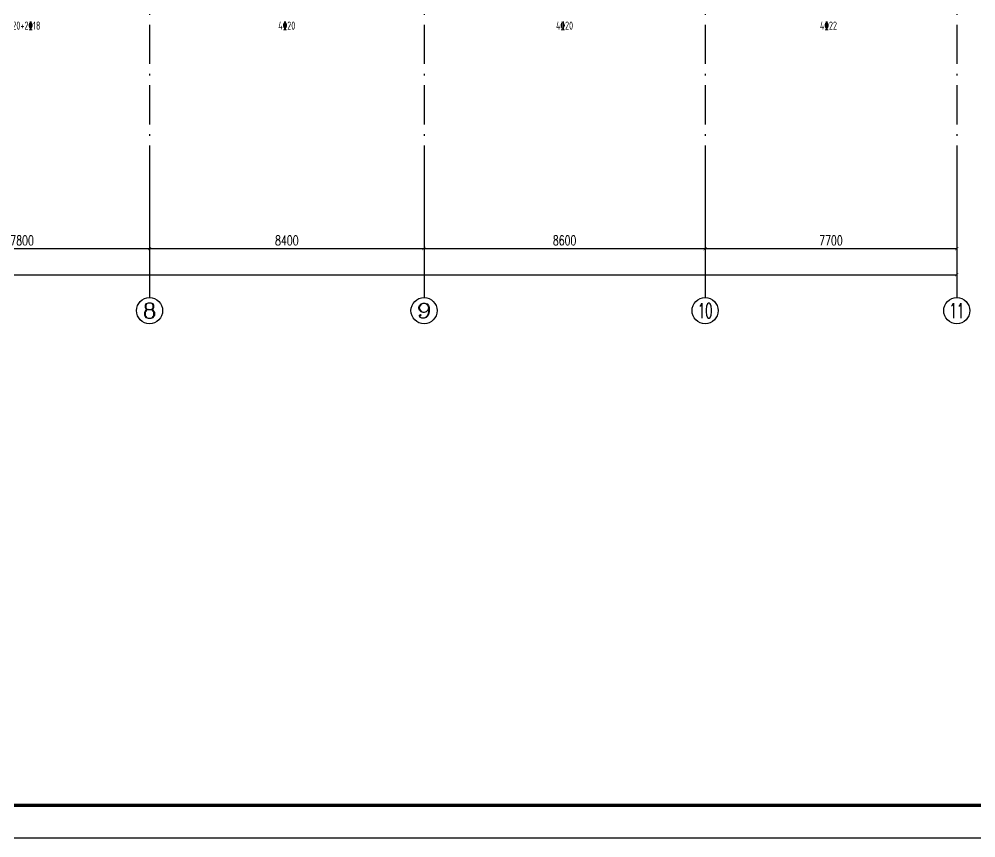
# Model space of a CAD drawing. Extents: x 169490 to 7584583, y -2399407 to 1374371.
# Drawn here: x 779630 to 808904, y 711545 to 736605 of the extents above; entities that cross this region are included whole.
import ezdxf
from ezdxf.enums import TextEntityAlignment as Align

# ---------------------------------------------------------------- set-up
doc = ezdxf.new("R2010")
doc.units = 0
doc.header["$LTSCALE"] = 100
doc.linetypes.add('D3轴线点划线', pattern=[18.5, 12, -3, 0.5, -3])
doc.layers.get('0').update_dxf_attribs({"linetype": 'CONTINUOUS'})
doc.layers.get('DEFPOINTS').update_dxf_attribs({"linetype": 'CONTINUOUS'})
for name, color, linetype in [('AXIS', 3, 'CONTINUOUS'), ('AXIS_TEXT', 4, 'CONTINUOUS'), ('C-AXIS(轴号)', 3, 'CONTINUOUS'), ('C-AXIS-T(字)', 7, 'CONTINUOUS'), ('C-DOTE', 8, 'D3轴线点划线'), ('图框', 140, 'CONTINUOUS')]:
    doc.layers.add(name, color=color, linetype=linetype)
doc.layers.add('梁原位标注', color=7, linetype='CONTINUOUS', lineweight=18)
doc.styles.add('_TCH_AXIS', font='COMPLEX', dxfattribs={"bigfont": 'GBCBIG'})
doc.styles.add('_TCH_DIM_T3', font='SIMPLEX.shx', dxfattribs={"width": 0.705882, "bigfont": 'GBCBIG.shx'})
doc.styles.add('BW_Rein', font='Tssdeng.shx', dxfattribs={"width": 0.7, "bigfont": 'hztxt.shx'})
doc.styles.add('COMPLEX', font='COMPLEX')
doc.dimstyles.new('_TCH_ARCH&&100', dxfattribs={"dimtxt": 297.5, "dimasz": 100, "dimexe": 250, "dimexo": 300, "dimgap": 100, "dimtad": 1, "dimdec": 0, "dimzin": 0, "dimdsep": 46, "dimtxsty": '_TCH_DIM_T3', "dimblk": 'ARCHTICK', "dimcen": 0.09, "dimclrt": 7, "dimazin": 2, "dimtfac": 1, "dimtdec": 0, "dimtix": 1, "dimtmove": 2, "dimatfit": 3, "dimfxl": 1, "dimtolj": 1, "dimtzin": 0, "dimarcsym": 0})

# ---------------------------------------------------------------- blocks, each defined once
blk = doc.blocks.new('_ARCHTICK')
at = {"const_width": 0.15}
blk.add_lwpolyline([(-0.5, -0.5), (0.5, 0.5)], dxfattribs=at)
blk = doc.blocks.new('*D1509')
at = {"layer": 'AXIS', "color": 0, "lineweight": -2, "transparency": 16777216}
for p, q in [((736420, 731782), (736420, 728532)), ((808320, 731782), (808320, 728532)), ((736420, 728782), (808320, 728782))]:
    blk.add_line(p, q, dxfattribs=at)
at = {"layer": 'DEFPOINTS', "color": 0, "transparency": 16777216}
for p in [(736420, 732082), (808320, 732082), (808320, 728782)]:
    blk.add_point(p, dxfattribs=at)
at = {"layer": 'AXIS', "color": 0, "lineweight": -2, "transparency": 16777216, "xscale": 100, "yscale": 100, "zscale": 100, "rotation": 180}
blk.add_blockref('_ARCHTICK', (736420, 728782), dxfattribs=at)
at = {"layer": 'AXIS', "color": 0, "lineweight": -2, "transparency": 16777216, "xscale": 100, "yscale": 100, "zscale": 100}
blk.add_blockref('_ARCHTICK', (808320, 728782), dxfattribs=at)
at = {"layer": 'AXIS', "color": 7, "transparency": 16777216, "insert": (772370, 729031), "char_height": 297.5, "attachment_point": 5, "style": '_TCH_DIM_T3'}
blk.add_mtext('\\A1;71900', dxfattribs=at)
blk = doc.blocks.new('*D1519')
at = {"layer": 'AXIS', "color": 0, "lineweight": -2, "transparency": 16777216}
for p, q in [((775820, 731782), (775820, 729332)), ((783620, 731782), (783620, 729332)), ((775820, 729582), (783620, 729582))]:
    blk.add_line(p, q, dxfattribs=at)
at = {"layer": 'DEFPOINTS', "color": 0, "transparency": 16777216}
for p in [(775820, 732082), (783620, 732082), (783620, 729582)]:
    blk.add_point(p, dxfattribs=at)
at = {"layer": 'AXIS', "color": 0, "lineweight": -2, "transparency": 16777216, "xscale": 100, "yscale": 100, "zscale": 100, "rotation": 180}
blk.add_blockref('_ARCHTICK', (775820, 729582), dxfattribs=at)
at = {"layer": 'AXIS', "color": 0, "lineweight": -2, "transparency": 16777216, "xscale": 100, "yscale": 100, "zscale": 100}
blk.add_blockref('_ARCHTICK', (783620, 729582), dxfattribs=at)
at = {"layer": 'AXIS', "color": 7, "transparency": 16777216, "insert": (779720, 729831), "char_height": 297.5, "attachment_point": 5, "style": '_TCH_DIM_T3'}
blk.add_mtext('\\A1;7800', dxfattribs=at)
blk = doc.blocks.new('*D1520')
at = {"layer": 'AXIS', "color": 0, "lineweight": -2, "transparency": 16777216}
for p, q in [((783620, 731782), (783620, 729332)), ((792020, 731782), (792020, 729332)), ((783620, 729582), (792020, 729582))]:
    blk.add_line(p, q, dxfattribs=at)
at = {"layer": 'DEFPOINTS', "color": 0, "transparency": 16777216}
for p in [(783620, 732082), (792020, 732082), (792020, 729582)]:
    blk.add_point(p, dxfattribs=at)
at = {"layer": 'AXIS', "color": 0, "lineweight": -2, "transparency": 16777216, "xscale": 100, "yscale": 100, "zscale": 100, "rotation": 180}
blk.add_blockref('_ARCHTICK', (783620, 729582), dxfattribs=at)
at = {"layer": 'AXIS', "color": 0, "lineweight": -2, "transparency": 16777216, "xscale": 100, "yscale": 100, "zscale": 100}
blk.add_blockref('_ARCHTICK', (792020, 729582), dxfattribs=at)
at = {"layer": 'AXIS', "color": 7, "transparency": 16777216, "insert": (787820, 729831), "char_height": 297.5, "attachment_point": 5, "style": '_TCH_DIM_T3'}
blk.add_mtext('\\A1;8400', dxfattribs=at)
blk = doc.blocks.new('*D1521')
at = {"layer": 'AXIS', "color": 0, "lineweight": -2, "transparency": 16777216}
for p, q in [((792020, 731782), (792020, 729332)), ((800620, 731782), (800620, 729332)), ((792020, 729582), (800620, 729582))]:
    blk.add_line(p, q, dxfattribs=at)
at = {"layer": 'DEFPOINTS', "color": 0, "transparency": 16777216}
for p in [(792020, 732082), (800620, 732082), (800620, 729582)]:
    blk.add_point(p, dxfattribs=at)
at = {"layer": 'AXIS', "color": 0, "lineweight": -2, "transparency": 16777216, "xscale": 100, "yscale": 100, "zscale": 100, "rotation": 180}
blk.add_blockref('_ARCHTICK', (792020, 729582), dxfattribs=at)
at = {"layer": 'AXIS', "color": 0, "lineweight": -2, "transparency": 16777216, "xscale": 100, "yscale": 100, "zscale": 100}
blk.add_blockref('_ARCHTICK', (800620, 729582), dxfattribs=at)
at = {"layer": 'AXIS', "color": 7, "transparency": 16777216, "insert": (796320, 729831), "char_height": 297.5, "attachment_point": 5, "style": '_TCH_DIM_T3'}
blk.add_mtext('\\A1;8600', dxfattribs=at)
blk = doc.blocks.new('*D1522')
at = {"layer": 'AXIS', "color": 0, "lineweight": -2, "transparency": 16777216}
for p, q in [((800620, 731782), (800620, 729332)), ((808320, 731782), (808320, 729332)), ((800620, 729582), (808320, 729582))]:
    blk.add_line(p, q, dxfattribs=at)
at = {"layer": 'DEFPOINTS', "color": 0, "transparency": 16777216}
for p in [(800620, 732082), (808320, 732082), (808320, 729582)]:
    blk.add_point(p, dxfattribs=at)
at = {"layer": 'AXIS', "color": 0, "lineweight": -2, "transparency": 16777216, "xscale": 100, "yscale": 100, "zscale": 100, "rotation": 180}
blk.add_blockref('_ARCHTICK', (800620, 729582), dxfattribs=at)
at = {"layer": 'AXIS', "color": 0, "lineweight": -2, "transparency": 16777216, "xscale": 100, "yscale": 100, "zscale": 100}
blk.add_blockref('_ARCHTICK', (808320, 729582), dxfattribs=at)
at = {"layer": 'AXIS', "color": 7, "transparency": 16777216, "insert": (804470, 729831), "char_height": 297.5, "attachment_point": 5, "style": '_TCH_DIM_T3'}
blk.add_mtext('\\A1;7700', dxfattribs=at)
blk = doc.blocks.new('_AXISO')
blk.add_circle((0, 0), 0.5)
at = {"layer": 'AXIS_TEXT', "style": 'COMPLEX', "width": 1.041667}
blk.add_attdef('A', text='', height=0.56, dxfattribs=at).set_placement((-0.25, -0.28), (0.25, -0.28), align=Align.FIT)

msp = doc.modelspace()

# ---------------------------------------------------------------- linework, layer by layer
at = {"ltscale": 10}
msp.add_lwpolyline([(819306.7, 769944.8), (724701.8, 769944.8), (724701.8, 712544.8), (819306.7, 712544.8)], close=True, dxfattribs=at)
at = {"layer": 'C-AXIS(轴号)'}
for p, q in [((783619.7, 732082.3), (783619.7, 728082.3)), ((792019.7, 732082.3), (792019.7, 728082.3)), ((800619.7, 732082.3), (800619.7, 728082.3)), ((808319.7, 732082.3), (808319.7, 728082.3))]:
    msp.add_line(p, q, dxfattribs=at)
at = {"layer": 'C-DOTE'}
for p, q in [((783619.7, 756782.3), (783619.7, 732082.3)), ((792019.7, 756782.3), (792019.7, 732082.3)), ((800619.7, 756782.3), (800619.7, 732082.3)), ((808319.7, 756782.3), (808319.7, 732082.3))]:
    msp.add_line(p, q, dxfattribs=at)
at = {"layer": '图框'}
msp.add_lwpolyline([(722201.8, 711544.8), (827301.8, 711544.8), (827301.8, 770944.8), (722201.8, 770944.8)], close=True, dxfattribs=at)
at = {"layer": '图框', "const_width": 100}
msp.add_lwpolyline([(724701.8, 712544.8), (826301.8, 712544.8), (826301.8, 769944.8), (724701.8, 769944.8)], close=True, dxfattribs=at)

# ---------------------------------------------------------------- block references
at = {"layer": 'C-AXIS(轴号)'}
ref = msp.add_blockref('_AXISO', (783619.7, 727682.3), dxfattribs=dict(at, xscale=800, yscale=800, zscale=800))
ref.add_attrib('A', '8', dxfattribs={"layer": 'C-AXIS-T(字)', "height": 452.5, "style": '_TCH_AXIS', "width": 1.5}).set_placement((783393.4, 727456), (783846, 727456), align=Align.FIT)
ref = msp.add_blockref('_AXISO', (792019.7, 727682.3), dxfattribs=dict(at, xscale=800, yscale=800, zscale=800))
ref.add_attrib('A', '9', dxfattribs={"layer": 'C-AXIS-T(字)', "height": 452.5, "style": '_TCH_AXIS', "width": 1.5}).set_placement((791793.4, 727456), (792246, 727456), align=Align.FIT)
ref = msp.add_blockref('_AXISO', (800619.7, 727682.3), dxfattribs=dict(at, xscale=800, yscale=800, zscale=800))
ref.add_attrib('A', '10', dxfattribs={"layer": 'C-AXIS-T(字)', "height": 452.55, "style": '_TCH_AXIS', "width": 0.724138}).set_placement((800393.4, 727456), (800846, 727456), align=Align.FIT)
ref = msp.add_blockref('_AXISO', (808319.7, 727682.3), dxfattribs=dict(at, xscale=800, yscale=800, zscale=800))
ref.add_attrib('A', '11', dxfattribs={"layer": 'C-AXIS-T(字)', "height": 452.55, "style": '_TCH_AXIS', "width": 0.875}).set_placement((808093.4, 727456), (808546, 727456), align=Align.FIT)

# ---------------------------------------------------------------- texts
at = {"layer": '梁原位标注', "style": 'BW_Rein', "width": 0.65}
for s, p in [('2%%13220+2%%13218', (779719.7, 736282.3)), ('4%%13220', (787819.7, 736282.3)), ('4%%13220', (796319.7, 736282.3)), ('4%%13222', (804394.7, 736282.3))]:
    msp.add_text(s, height=250, dxfattribs=at).set_placement(p, align=Align.CENTER)

# ---------------------------------------------------------------- dimensions: what is measured, and where the dimension line sits
at = {"layer": 'AXIS'}
for p1, p2, distance, picture, middle in [((736419.7, 732082.3), (808319.7, 732082.3), -3300, '*D1509', (772369.7, 729031)), ((775819.7, 732082.3), (783619.7, 732082.3), -2500, '*D1519', (779719.7, 729831)), ((783619.7, 732082.3), (792019.7, 732082.3), -2500, '*D1520', (787819.7, 729831)), ((792019.7, 732082.3), (800619.7, 732082.3), -2500, '*D1521', (796319.7, 729831)), ((800619.7, 732082.3), (808319.7, 732082.3), -2500, '*D1522', (804469.7, 729831))]:
    dim = msp.add_aligned_dim(p1=p1, p2=p2, distance=distance, dimstyle='_TCH_ARCH&&100', dxfattribs=at)
    dim.commit()
    dim.dimension.update_dxf_attribs({"geometry": picture, "text_midpoint": middle})

doc.saveas('drawing.dxf')
